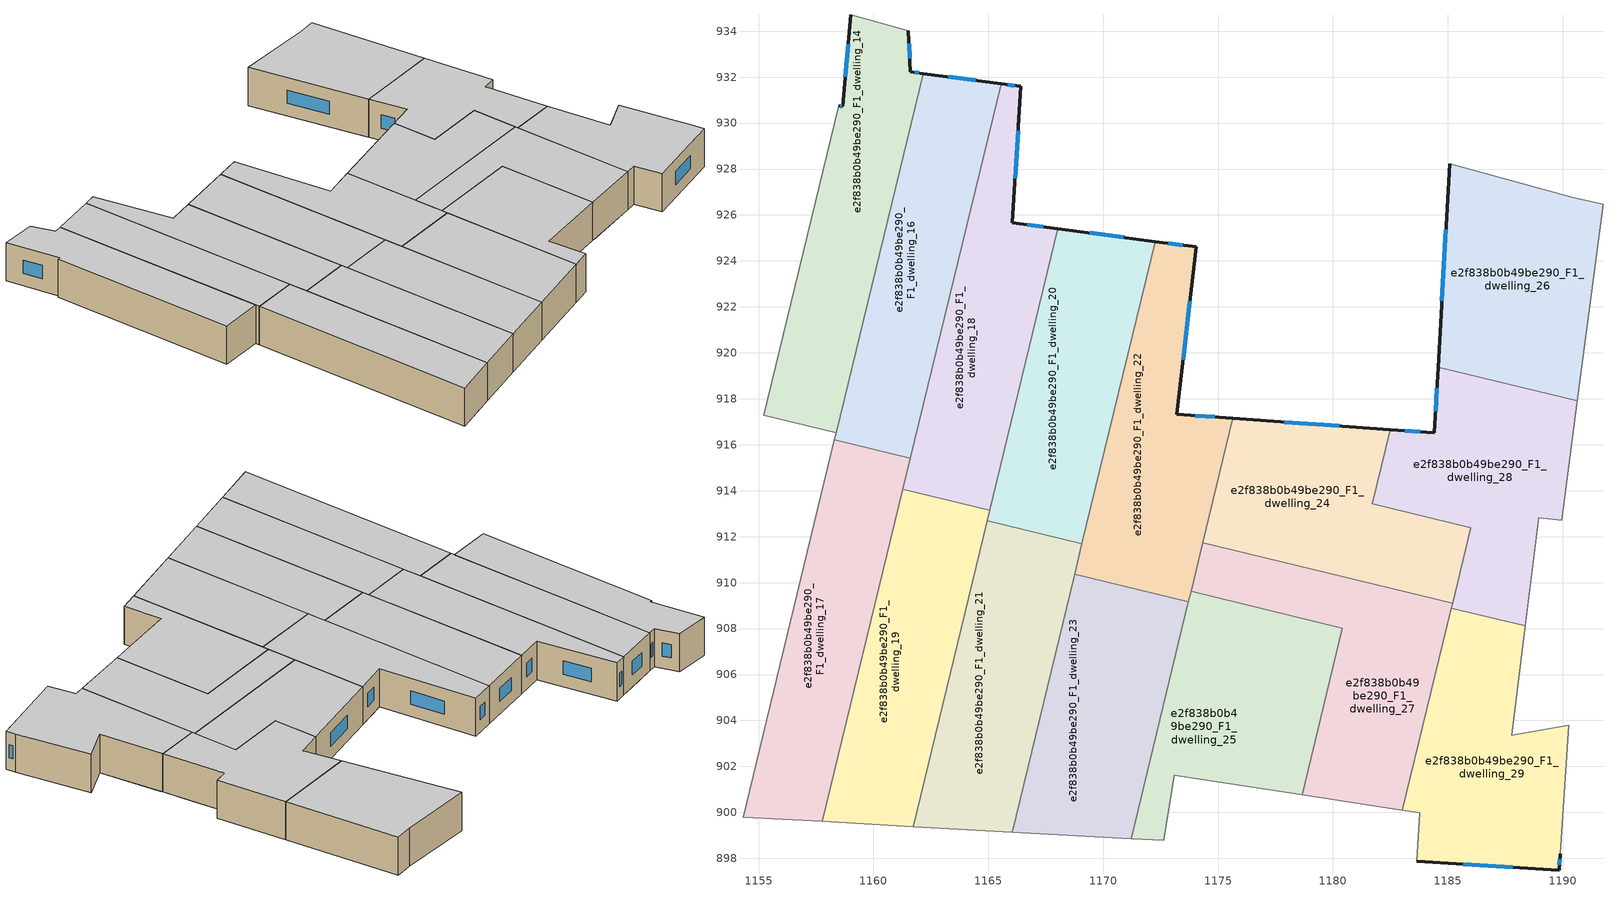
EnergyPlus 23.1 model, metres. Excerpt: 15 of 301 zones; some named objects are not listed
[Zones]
e2f838b0b49be290_F1_dwelling_14
 floor to e2f838b0b49be290_F0_dwelling_14 (EU_floor_Construction): 1161.52,934.03 1161.56,933.35 1157.53,916.72 1155.22,917.28 1158.48,930.75 1158.67,930.73 1159.01,934.72 z3
 floor to e2f838b0b49be290_F0_dwelling_16 (EU_floor_Construction): 1161.56,933.35 1161.61,932.23 1162.16,932.16 1158.37,916.52 1157.53,916.72 z3
 wall outside (EU_wall_Construction): 1162.16,932.16 1161.61,932.23 1161.52,934.03 / 1159.01,934.72 1158.67,930.73 1158.48,930.75 z3:6
 wall to e2f838b0b49be290_F1_dwelling_15 (EU_wall_Construction): 1155.22,917.28 1158.37,916.51 z3:6
 wall adiabatic (EU_wall_Construction): 1161.52,934.03 1159.01,934.72 z3:6
 wall to e2f838b0b49be290_F1_dwelling_12 (EU_wall_Construction): 1158.48,930.75 1155.22,917.28 z3:6
 wall to e2f838b0b49be290_F1_dwelling_16 (EU_wall_Construction): 1158.37,916.51 1162.16,932.16 z3:6
 window (EU_Window_Construction): 1161.58,932.81 1161.55,933.44 / 1161.98,932.18 1161.79,932.2 / 1158.61,930.73 1158.55,930.74 / 1158.9,933.42 1158.78,932.03 z3.98:5.02
 ceiling to e2f838b0b49be290_F2_dwelling_14 (EU_floor_Construction): 1158.37,916.51 1162.16,932.16 1161.61,932.23 1161.52,934.03 1159.01,934.72 1158.67,930.73 1158.48,930.75 1155.22,917.28 z6
e2f838b0b49be290_F1_dwelling_16
 floor to e2f838b0b49be290_F0_dwelling_16 (EU_floor_Construction): 1164.57,931.84 1160.65,915.65 1158.3,916.22 1162.16,932.16 z3
 floor to e2f838b0b49be290_F0_dwelling_18 (EU_floor_Construction): 1165.56,931.71 1161.61,915.42 1160.65,915.65 1164.57,931.84 z3
 wall outside (EU_wall_Construction): 1165.56,931.71 1162.16,932.16 z3:6
 wall to e2f838b0b49be290_F1_dwelling_17 (EU_wall_Construction): 1158.3,916.22 1161.61,915.42 z3:6
 wall to e2f838b0b49be290_F1_dwelling_18 (EU_wall_Construction): 1161.61,915.42 1165.56,931.71 z3:6
 wall to e2f838b0b49be290_F1_dwelling_15 (EU_wall_Construction): 1158.37,916.52 1158.3,916.22 z3:6
 window (EU_Window_Construction): 1164.45,931.86 1163.27,932.01 z3.98:5.02
 ceiling to e2f838b0b49be290_F2_dwelling_16 (EU_floor_Construction): 1161.61,915.42 1165.56,931.71 1162.16,932.16 1158.3,916.22 z6
e2f838b0b49be290_F1_dwelling_17
 floor to e2f838b0b49be290_F0_dwelling_17 (EU_floor_Construction): 1160.62,915.54 1156.77,899.66 1154.32,899.8 1158.27,916.11 z3
 floor to e2f838b0b49be290_F0_dwelling_19 (EU_floor_Construction): 1161.47,914.83 1157.78,899.61 1156.77,899.66 1160.5,915.06 z3
 floor to e2f838b0b49be290_F0_dwelling_16 (EU_floor_Construction): 1160.65,915.65 1160.62,915.54 1158.27,916.11 1158.3,916.22 z3
 floor to e2f838b0b49be290_F0_dwelling_18 (EU_floor_Construction): 1161.61,915.42 1161.47,914.83 1160.5,915.06 1160.65,915.65 z3
 wall adiabatic (EU_wall_Construction): 1154.32,899.8 1157.78,899.61 z3:6
 wall to e2f838b0b49be290_F1_dwelling_15 (EU_wall_Construction): 1158.3,916.22 1154.32,899.8 z3:6
 wall to e2f838b0b49be290_F1_dwelling_19 (EU_wall_Construction): 1157.78,899.61 1161.28,914.07 z3:6
 wall to e2f838b0b49be290_F1_dwelling_18 (EU_wall_Construction): 1161.28,914.07 1161.61,915.42 z3:6
 ceiling to e2f838b0b49be290_F2_dwelling_17 (EU_floor_Construction): 1157.78,899.61 1161.61,915.42 1158.3,916.22 1154.32,899.8 z6
e2f838b0b49be290_F1_dwelling_18
 floor to e2f838b0b49be290_F0_dwelling_18 (EU_floor_Construction): 1166.42,931.6 1166.05,925.66 1166.67,925.58 1163.93,914.23 1161.47,914.83 1165.56,931.71 z3
 floor to e2f838b0b49be290_F0_dwelling_20 (EU_floor_Construction): 1168.03,925.4 1165.06,913.15 1163.74,913.47 1166.67,925.58 z3
 floor to e2f838b0b49be290_F0_dwelling_19 (EU_floor_Construction): 1163.93,914.23 1163.74,913.47 1161.28,914.07 1161.47,914.83 z3
 wall outside (EU_wall_Construction): 1168.03,925.4 1166.05,925.66 1166.42,931.6 1165.56,931.71 z3:6
 wall to e2f838b0b49be290_F1_dwelling_19 (EU_wall_Construction): 1161.28,914.07 1165.06,913.15 z3:6
 wall to e2f838b0b49be290_F1_dwelling_20 (EU_wall_Construction): 1165.06,913.15 1168.03,925.4 z3:6
 window (EU_Window_Construction): 1166.14,931.63 1165.84,931.67 / 1166.17,927.59 1166.3,929.67 / 1167.39,925.48 1166.69,925.57 z3.98:5.02
 ceiling to e2f838b0b49be290_F2_dwelling_18 (EU_floor_Construction): 1165.06,913.15 1168.03,925.4 1166.05,925.66 1166.42,931.6 1165.56,931.71 1161.28,914.07 z6
e2f838b0b49be290_F1_dwelling_19
 floor to e2f838b0b49be290_F0_dwelling_19 (EU_floor_Construction): 1163.74,913.47 1160.35,899.46 1157.78,899.61 1161.28,914.07 z3
 floor to e2f838b0b49be290_F0_dwelling_21 (EU_floor_Construction): 1164.9,912.49 1161.73,899.39 1160.35,899.46 1163.58,912.81 z3
 floor to e2f838b0b49be290_F0_dwelling_20 (EU_floor_Construction): 1165.06,913.15 1164.9,912.49 1163.58,912.81 1163.74,913.47 z3
 wall adiabatic (EU_wall_Construction): 1157.78,899.61 1161.73,899.38 z3:6
 wall to e2f838b0b49be290_F1_dwelling_21 (EU_wall_Construction): 1161.73,899.38 1164.95,912.69 z3:6
 wall to e2f838b0b49be290_F1_dwelling_20 (EU_wall_Construction): 1164.95,912.69 1165.06,913.15 z3:6
 ceiling to e2f838b0b49be290_F2_dwelling_19 (EU_floor_Construction): 1161.73,899.38 1165.06,913.15 1161.28,914.07 1157.78,899.61 z6
e2f838b0b49be290_F1_dwelling_20
 floor to e2f838b0b49be290_F0_dwelling_20 (EU_floor_Construction): 1170.75,925.04 1167.61,912.05 1164.95,912.69 1168.03,925.4 z3
 floor to e2f838b0b49be290_F0_dwelling_22 (EU_floor_Construction): 1172.26,924.84 1169.07,911.69 1167.61,912.05 1170.75,925.04 z3
 wall outside (EU_wall_Construction): 1172.26,924.84 1168.03,925.4 z3:6
 wall to e2f838b0b49be290_F1_dwelling_21 (EU_wall_Construction): 1164.95,912.69 1169.07,911.69 z3:6
 wall to e2f838b0b49be290_F1_dwelling_22 (EU_wall_Construction): 1169.07,911.69 1172.26,924.84 z3:6
 window (EU_Window_Construction): 1170.88,925.02 1169.4,925.22 z3.98:5.02
 ceiling to e2f838b0b49be290_F2_dwelling_20 (EU_floor_Construction): 1169.07,911.69 1172.26,924.84 1168.03,925.4 1164.95,912.69 z6
e2f838b0b49be290_F1_dwelling_21
 floor to e2f838b0b49be290_F0_dwelling_21 (EU_floor_Construction): 1167.56,911.85 1164.5,899.23 1161.73,899.39 1164.9,912.49 z3
 floor to e2f838b0b49be290_F0_dwelling_23 (EU_floor_Construction): 1169.06,911.63 1166.04,899.15 1164.5,899.23 1167.59,911.98 z3
 floor to e2f838b0b49be290_F0_dwelling_22 (EU_floor_Construction): 1169.07,911.69 1169.06,911.63 1167.59,911.98 1167.61,912.05 z3
 floor to e2f838b0b49be290_F0_dwelling_20 (EU_floor_Construction): 1167.61,912.05 1167.56,911.85 1164.9,912.49 1164.95,912.69 z3
 wall adiabatic (EU_wall_Construction): 1161.73,899.38 1166.04,899.15 z3:6
 wall to e2f838b0b49be290_F1_dwelling_23 (EU_wall_Construction): 1166.04,899.15 1168.75,910.36 z3:6
 wall to e2f838b0b49be290_F1_dwelling_22 (EU_wall_Construction): 1168.75,910.36 1169.08,911.69 z3:6
 ceiling to e2f838b0b49be290_F2_dwelling_21 (EU_floor_Construction): 1166.04,899.15 1169.07,911.69 1164.95,912.69 1161.73,899.38 z6
e2f838b0b49be290_F1_dwelling_22
 floor to e2f838b0b49be290_F0_dwelling_22 (EU_floor_Construction): 1174.04,924.61 1173.2,917.33 1173.3,917.32 1171.76,910.97 1169.06,911.63 1172.26,924.84 z3
 floor to e2f838b0b49be290_F0_dwelling_24 (EU_floor_Construction): 1175.65,917.15 1174.4,912 1172.14,912.55 1173.3,917.32 z3
 floor to e2f838b0b49be290_F0_dwelling_23 (EU_floor_Construction): 1171.76,910.97 1171.45,909.7 1168.75,910.36 1169.06,911.63 z3
 floor to e2f838b0b49be290_F0_dwelling_26 (EU_floor_Construction): 1174.4,912 1173.71,909.16 1171.45,909.7 1172.14,912.55 z3
 wall outside (EU_wall_Construction): 1175.65,917.15 1173.2,917.33 1174.04,924.61 1172.26,924.84 z3:6
 wall to e2f838b0b49be290_F1_dwelling_23 (EU_wall_Construction): 1168.75,910.36 1173.71,909.16 z3:6
 wall to e2f838b0b49be290_F1_dwelling_24 (EU_wall_Construction): 1174.34,911.74 1175.65,917.15 z3:6
 wall to e2f838b0b49be290_F1_dwelling_27 (EU_wall_Construction): 1173.82,909.62 1174.33,911.74 z3:6
 wall to e2f838b0b49be290_F1_dwelling_25 (EU_wall_Construction): 1173.71,909.16 1173.82,909.62 z3:6
 window (EU_Window_Construction): 1173.46,924.68 1172.84,924.76 / 1173.47,919.7 1173.77,922.24 / 1174.85,917.21 1174,917.27 z3.98:5.02
 ceiling to e2f838b0b49be290_F2_dwelling_22 (EU_floor_Construction): 1173.71,909.16 1175.65,917.15 1173.2,917.33 1174.04,924.61 1172.26,924.84 1168.75,910.36 z6
e2f838b0b49be290_F1_dwelling_23
 floor to e2f838b0b49be290_F0_dwelling_23 (EU_floor_Construction): 1171.45,909.7 1168.86,898.99 1166.04,899.15 1168.75,910.36 z3
 floor to e2f838b0b49be290_F0_dwelling_25 (EU_floor_Construction): 1173.6,908.7 1171.22,898.86 1168.86,898.99 1171.34,909.24 z3
 floor to e2f838b0b49be290_F0_dwelling_26 (EU_floor_Construction): 1173.71,909.16 1173.6,908.7 1171.34,909.24 1171.45,909.7 z3
 wall adiabatic (EU_wall_Construction): 1166.04,899.15 1171.21,898.86 z3:6
 wall to e2f838b0b49be290_F1_dwelling_25 (EU_wall_Construction): 1171.21,898.86 1173.71,909.16 z3:6
 ceiling to e2f838b0b49be290_F2_dwelling_23 (EU_floor_Construction): 1171.21,898.86 1173.71,909.16 1168.75,910.36 1166.04,899.15 z6
e2f838b0b49be290_F1_dwelling_24
 floor to e2f838b0b49be290_F0_dwelling_24 (EU_floor_Construction): 1182.5,916.66 1181.72,913.43 1182.1,913.34 1181.37,910.31 1174.4,912 1175.65,917.15 z3
 floor adiabatic (EU_floor_Construction): 1185.68,911.08 1185.2,909.11 1181.3,910.05 1181.78,912.02 z3
 floor to e2f838b0b49be290_F0_dwelling_29 (EU_floor_Construction): 1186,912.39 1185.68,911.08 1181.78,912.02 1182.1,913.34 z3
 floor to e2f838b0b49be290_F0_dwelling_26 (EU_floor_Construction): 1181.37,910.31 1181.3,910.05 1174.34,911.74 1174.4,912 z3
 wall outside (EU_wall_Construction): 1182.5,916.66 1175.65,917.15 z3:6
 wall to e2f838b0b49be290_F1_dwelling_28 (EU_wall_Construction): 1185.2,909.11 1186,912.39 1181.72,913.43 1182.5,916.66 z3:6
 wall to e2f838b0b49be290_F1_dwelling_27 (EU_wall_Construction): 1174.33,911.74 1185.2,909.11 z3:6
 window (EU_Window_Construction): 1180.27,916.82 1177.88,916.99 z3.98:5.02
 ceiling to e2f838b0b49be290_F2_dwelling_24 (EU_floor_Construction): 1185.2,909.11 1186,912.39 1181.72,913.43 1182.5,916.66 1175.65,917.15 1174.33,911.74 z6
e2f838b0b49be290_F1_dwelling_25
 floor to e2f838b0b49be290_F0_dwelling_25 (EU_floor_Construction): 1177.36,907.79 1175.77,901.21 1173.1,901.62 1172.64,898.78 1171.22,898.86 1173.6,908.7 z3
 floor to e2f838b0b49be290_F0_dwelling_26 (EU_floor_Construction): 1180.41,908.02 1178.65,900.77 1175.77,901.21 1177.36,907.79 1173.6,908.7 1173.82,909.62 z3
 wall to e2f838b0b49be290_F1_dwelling_27 (EU_wall_Construction): 1178.65,900.77 1180.41,908.02 1173.82,909.62 z3:6
 wall adiabatic (EU_wall_Construction): 1171.21,898.86 1172.64,898.78 1173.1,901.62 1178.65,900.77 z3:6
 ceiling to e2f838b0b49be290_F2_dwelling_25 (EU_floor_Construction): 1178.65,900.77 1180.41,908.02 1173.82,909.62 1171.21,898.86 1172.64,898.78 1173.1,901.62 z6
e2f838b0b49be290_F1_dwelling_26
 floor to e2f838b0b49be290_F0_dwelling_27 (EU_floor_Construction): 1191.51,926.52 1191.75,926.47 1190.67,918.17 1184.59,919.64 1185.08,928.23 1190.48,926.75 z3
 floor to e2f838b0b49be290_F0_dwelling_29 (EU_floor_Construction): 1190.67,918.17 1190.63,917.92 1184.58,919.38 1184.59,919.64 z3
 wall outside (EU_wall_Construction): 1185.08,928.23 1184.57,919.38 z3:6
 wall adiabatic (EU_wall_Construction): 1190.64,917.92 1191.75,926.47 1190.48,926.75 1185.08,928.23 z3:6
 wall to e2f838b0b49be290_F1_dwelling_28 (EU_wall_Construction): 1184.57,919.38 1190.64,917.92 z3:6
 window (EU_Window_Construction): 1184.92,925.35 1184.74,922.26 z3.98:5.02
 ceiling to e2f838b0b49be290_F2_dwelling_26 (EU_floor_Construction): 1190.64,917.92 1191.75,926.47 1190.48,926.75 1185.08,928.23 1184.57,919.38 z6
e2f838b0b49be290_F1_dwelling_27
 floor to e2f838b0b49be290_F0_dwelling_26 (EU_floor_Construction): 1181.3,910.05 1179.04,900.71 1178.65,900.77 1180.41,908.02 1173.82,909.62 1174.33,911.74 z3
 floor adiabatic (EU_floor_Construction): 1185.2,909.11 1183.02,900.09 1179.04,900.71 1181.3,910.05 z3
 wall adiabatic (EU_wall_Construction): 1178.65,900.77 1183.02,900.09 z3:6
 wall to e2f838b0b49be290_F1_dwelling_29 (EU_wall_Construction): 1183.02,900.09 1185.15,908.89 z3:6
 wall to e2f838b0b49be290_F1_dwelling_28 (EU_wall_Construction): 1185.15,908.89 1185.2,909.11 z3:6
 ceiling to e2f838b0b49be290_F2_dwelling_27 (EU_floor_Construction): 1183.02,900.09 1185.2,909.11 1174.33,911.74 1173.82,909.62 1180.41,908.02 1178.65,900.77 z6
e2f838b0b49be290_F1_dwelling_28
 floor to e2f838b0b49be290_F0_dwelling_28 (EU_floor_Construction): 1188.65,910.36 1188.37,908.11 1185.15,908.89 1185.68,911.08 z3
 floor to e2f838b0b49be290_F0_dwelling_29 (EU_floor_Construction): 1190.63,917.92 1189.96,912.72 1188.95,912.83 1188.65,910.36 1185.68,911.08 1186,912.39 1182.1,913.34 1182.9,916.63 1184.41,916.52 1184.58,919.38 z3
 floor to e2f838b0b49be290_F0_dwelling_24 (EU_floor_Construction): 1182.9,916.63 1182.1,913.34 1181.72,913.43 1182.5,916.66 z3
 wall outside (EU_wall_Construction): 1184.57,919.38 1184.41,916.52 1182.5,916.66 z3:6
 wall adiabatic (EU_wall_Construction): 1188.37,908.11 1188.95,912.83 1189.96,912.72 1190.64,917.92 z3:6
 wall to e2f838b0b49be290_F1_dwelling_29 (EU_wall_Construction): 1185.15,908.89 1188.37,908.11 z3:6
 window (EU_Window_Construction): 1183.79,916.56 1183.12,916.61 / 1184.52,918.45 1184.46,917.45 z3.98:5.02
 ceiling to e2f838b0b49be290_F2_dwelling_28 (EU_floor_Construction): 1188.37,908.11 1188.95,912.83 1189.96,912.72 1190.64,917.92 1184.57,919.38 1184.41,916.52 1182.5,916.66 1181.72,913.43 1186,912.39 1185.15,908.89 z6
e2f838b0b49be290_F1_dwelling_29
 floor to e2f838b0b49be290_F0_dwelling_30 (EU_floor_Construction): 1188.35,907.92 1187.79,903.35 1190.26,903.8 1189.89,898.21 1189.84,897.48 1183.65,897.87 1183.77,899.98 1183.15,900.07 1185.23,908.67 z3
 floor to e2f838b0b49be290_F0_dwelling_28 (EU_floor_Construction): 1188.37,908.11 1188.35,907.92 1185.23,908.67 1183.15,900.07 1183.02,900.09 1185.15,908.89 z3
 wall outside (EU_wall_Construction): 1183.65,897.87 1189.84,897.48 1189.89,898.21 z3:6
 wall adiabatic (EU_wall_Construction): 1189.89,898.21 1190.26,903.8 1187.79,903.35 1188.37,908.11 / 1183.02,900.09 1183.77,899.98 1183.65,897.87 z3:6
 window (EU_Window_Construction): 1189.86,897.72 1189.87,897.97 / 1185.66,897.74 1187.83,897.6 z3.98:5.02
 ceiling to e2f838b0b49be290_F2_dwelling_29 (EU_floor_Construction): 1189.84,897.48 1189.89,898.21 1190.26,903.8 1187.79,903.35 1188.37,908.11 1185.15,908.89 1183.02,900.09 1183.77,899.98 1183.65,897.87 z6
[Building]
EU S2 Campaign: North Axis=0; Terrain=City; Solar Distribution=FullExterior
[Site:Location]
Bologna: Latitude=44.5; Longitude=11.25; Time Zone=1; Elevation=37
[SizingPeriod:WeatherFileDays]
AnnualSizingPeriod: Begin Month=1; Begin Day of Month=1; End Month=12; End Day of Month=31; Day of Week for Start Day=Monday; Use Weather File Daylight Saving Period=No; Use Weather File Rain and Snow Indicators=No
[MATERIAL]
EU_InternalMass_Material: Roughness=MediumRough; Thickness=0.1; Conductivity=1; Density=1800; Specific Heat=900; Thermal Absorptance=0.9; Solar Absorptance=0.7; Visible Absorptance=0.7
[MATERIAL:NOMASS] Roughness=MediumRough; Thermal Absorptance=0.9; Solar Absorptance=0.7; Visible Absorptance=0.7
Name | Thermal Resistance
EU_wall_NoMass | 0.905828
EU_floor_NoMass | 0.67114
[WINDOWMATERIAL:SIMPLEGLAZINGSYSTEM]
EU_Window_SimpleGlazing: UFactor=4.52486; Solar Heat Gain Coefficient=0.85; Visible Transmittance=0.85
[CONSTRUCTION]
EU_wall_Construction: EU_wall_NoMass
EU_floor_Construction: EU_floor_NoMass
EU_Window_Construction: EU_Window_SimpleGlazing
EU_InternalMass_Construction: EU_InternalMass_Material
[ZONE] Type=1; Multiplier=1; Ceiling Height=autocalculate; Floor Area=autocalculate; Part of Total Floor Area=Yes
Name | Volume
e2f838b0b49be290_F1_dwelling_14 | 170.202
e2f838b0b49be290_F1_dwelling_16 | 169.418
e2f838b0b49be290_F1_dwelling_17 | 169.406
e2f838b0b49be290_F1_dwelling_18 | 169.361
e2f838b0b49be290_F1_dwelling_19 | 169.372
e2f838b0b49be290_F1_dwelling_20 | 169.356
e2f838b0b49be290_F1_dwelling_21 | 169.353
e2f838b0b49be290_F1_dwelling_22 | 169.386
e2f838b0b49be290_F1_dwelling_23 | 169.389
e2f838b0b49be290_F1_dwelling_24 | 169.354
e2f838b0b49be290_F1_dwelling_25 | 169.174
e2f838b0b49be290_F1_dwelling_26 | 169.477
e2f838b0b49be290_F1_dwelling_27 | 169.378
e2f838b0b49be290_F1_dwelling_28 | 169.463
e2f838b0b49be290_F1_dwelling_29 | 169.367
[INTERNALMASS] Construction=EU_InternalMass_Construction
Name | Zone or ZoneList | Surface Area
e2f838b0b49be290_F1_dwelling_14_EU_InternalMass | e2f838b0b49be290_F1_dwelling_14 | 56.7323
e2f838b0b49be290_F1_dwelling_16_EU_InternalMass | e2f838b0b49be290_F1_dwelling_16 | 56.473
e2f838b0b49be290_F1_dwelling_17_EU_InternalMass | e2f838b0b49be290_F1_dwelling_17 | 56.4689
e2f838b0b49be290_F1_dwelling_18_EU_InternalMass | e2f838b0b49be290_F1_dwelling_18 | 56.4544
e2f838b0b49be290_F1_dwelling_19_EU_InternalMass | e2f838b0b49be290_F1_dwelling_19 | 56.4571
e2f838b0b49be290_F1_dwelling_20_EU_InternalMass | e2f838b0b49be290_F1_dwelling_20 | 56.4512
e2f838b0b49be290_F1_dwelling_21_EU_InternalMass | e2f838b0b49be290_F1_dwelling_21 | 56.4509
e2f838b0b49be290_F1_dwelling_22_EU_InternalMass | e2f838b0b49be290_F1_dwelling_22 | 56.4617
e2f838b0b49be290_F1_dwelling_23_EU_InternalMass | e2f838b0b49be290_F1_dwelling_23 | 56.464
e2f838b0b49be290_F1_dwelling_24_EU_InternalMass | e2f838b0b49be290_F1_dwelling_24 | 56.4503
e2f838b0b49be290_F1_dwelling_25_EU_InternalMass | e2f838b0b49be290_F1_dwelling_25 | 56.3913
e2f838b0b49be290_F1_dwelling_26_EU_InternalMass | e2f838b0b49be290_F1_dwelling_26 | 56.4942
e2f838b0b49be290_F1_dwelling_27_EU_InternalMass | e2f838b0b49be290_F1_dwelling_27 | 56.4581
e2f838b0b49be290_F1_dwelling_28_EU_InternalMass | e2f838b0b49be290_F1_dwelling_28 | 56.4877
e2f838b0b49be290_F1_dwelling_29_EU_InternalMass | e2f838b0b49be290_F1_dwelling_29 | 56.4551
[OTHEREQUIPMENT] Fuel Type=Electricity; Design Level Calculation Method=Watts/Area; Power per Zone Floor Area=1; Fraction Latent=0; Fraction Radiant=0; Fraction Lost=0; Carbon Dioxide Generation Rate=0; EndUse Subcategory=EU_Step8_InternalGains
Name | Zone or ZoneList or Space or SpaceList | Schedule
EU_Step8_InternalGain_e2f838b0b49be290_F1_dwelling_14_f000 | e2f838b0b49be290_F1_dwelling_14 | EU_Step8_GainSchedule_e2f838b0b49be290_F1_dwelling_14_f000
EU_Step8_InternalGain_e2f838b0b49be290_F1_dwelling_16_f000 | e2f838b0b49be290_F1_dwelling_16 | EU_Step8_GainSchedule_e2f838b0b49be290_F1_dwelling_16_f000
EU_Step8_InternalGain_e2f838b0b49be290_F1_dwelling_17_f000 | e2f838b0b49be290_F1_dwelling_17 | EU_Step8_GainSchedule_e2f838b0b49be290_F1_dwelling_17_f000
EU_Step8_InternalGain_e2f838b0b49be290_F1_dwelling_18_f000 | e2f838b0b49be290_F1_dwelling_18 | EU_Step8_GainSchedule_e2f838b0b49be290_F1_dwelling_18_f000
EU_Step8_InternalGain_e2f838b0b49be290_F1_dwelling_19_f000 | e2f838b0b49be290_F1_dwelling_19 | EU_Step8_GainSchedule_e2f838b0b49be290_F1_dwelling_19_f000
EU_Step8_InternalGain_e2f838b0b49be290_F1_dwelling_20_f000 | e2f838b0b49be290_F1_dwelling_20 | EU_Step8_GainSchedule_e2f838b0b49be290_F1_dwelling_20_f000
EU_Step8_InternalGain_e2f838b0b49be290_F1_dwelling_21_f000 | e2f838b0b49be290_F1_dwelling_21 | EU_Step8_GainSchedule_e2f838b0b49be290_F1_dwelling_21_f000
EU_Step8_InternalGain_e2f838b0b49be290_F1_dwelling_22_f000 | e2f838b0b49be290_F1_dwelling_22 | EU_Step8_GainSchedule_e2f838b0b49be290_F1_dwelling_22_f000
EU_Step8_InternalGain_e2f838b0b49be290_F1_dwelling_23_f000 | e2f838b0b49be290_F1_dwelling_23 | EU_Step8_GainSchedule_e2f838b0b49be290_F1_dwelling_23_f000
EU_Step8_InternalGain_e2f838b0b49be290_F1_dwelling_24_f000 | e2f838b0b49be290_F1_dwelling_24 | EU_Step8_GainSchedule_e2f838b0b49be290_F1_dwelling_24_f000
EU_Step8_InternalGain_e2f838b0b49be290_F1_dwelling_25_f000 | e2f838b0b49be290_F1_dwelling_25 | EU_Step8_GainSchedule_e2f838b0b49be290_F1_dwelling_25_f000
EU_Step8_InternalGain_e2f838b0b49be290_F1_dwelling_26_f000 | e2f838b0b49be290_F1_dwelling_26 | EU_Step8_GainSchedule_e2f838b0b49be290_F1_dwelling_26_f000
EU_Step8_InternalGain_e2f838b0b49be290_F1_dwelling_27_f000 | e2f838b0b49be290_F1_dwelling_27 | EU_Step8_GainSchedule_e2f838b0b49be290_F1_dwelling_27_f000
EU_Step8_InternalGain_e2f838b0b49be290_F1_dwelling_28_f000 | e2f838b0b49be290_F1_dwelling_28 | EU_Step8_GainSchedule_e2f838b0b49be290_F1_dwelling_28_f000
EU_Step8_InternalGain_e2f838b0b49be290_F1_dwelling_29_f000 | e2f838b0b49be290_F1_dwelling_29 | EU_Step8_GainSchedule_e2f838b0b49be290_F1_dwelling_29_f000
[ZONEVENTILATION:DESIGNFLOWRATE] Schedule=EU_AlwaysOn; Design Flow Rate Calculation Method=AirChanges/Hour; Air Changes per Hour=0.73129; Ventilation Type=Natural; Fan Pressure Rise=0; Fan Total Efficiency=1; Constant Term Coefficient=1; Temperature Term Coefficient=0; Velocity Term Coefficient=0; Velocity Squared Term Coefficient=0; Minimum Indoor Temperature=-100; Maximum Indoor Temperature=100; Delta Temperature=-100; Minimum Outdoor Temperature=-100; Maximum Outdoor Temperature=100; Maximum Wind Speed=40
Name | Zone or ZoneList or Space or SpaceList
EU_ConstantAir_e2f838b0b49be290_F1_dwelling_14 | e2f838b0b49be290_F1_dwelling_14
EU_ConstantAir_e2f838b0b49be290_F1_dwelling_16 | e2f838b0b49be290_F1_dwelling_16
EU_ConstantAir_e2f838b0b49be290_F1_dwelling_17 | e2f838b0b49be290_F1_dwelling_17
EU_ConstantAir_e2f838b0b49be290_F1_dwelling_18 | e2f838b0b49be290_F1_dwelling_18
EU_ConstantAir_e2f838b0b49be290_F1_dwelling_19 | e2f838b0b49be290_F1_dwelling_19
EU_ConstantAir_e2f838b0b49be290_F1_dwelling_20 | e2f838b0b49be290_F1_dwelling_20
EU_ConstantAir_e2f838b0b49be290_F1_dwelling_21 | e2f838b0b49be290_F1_dwelling_21
EU_ConstantAir_e2f838b0b49be290_F1_dwelling_22 | e2f838b0b49be290_F1_dwelling_22
EU_ConstantAir_e2f838b0b49be290_F1_dwelling_23 | e2f838b0b49be290_F1_dwelling_23
EU_ConstantAir_e2f838b0b49be290_F1_dwelling_24 | e2f838b0b49be290_F1_dwelling_24
EU_ConstantAir_e2f838b0b49be290_F1_dwelling_25 | e2f838b0b49be290_F1_dwelling_25
EU_ConstantAir_e2f838b0b49be290_F1_dwelling_26 | e2f838b0b49be290_F1_dwelling_26
EU_ConstantAir_e2f838b0b49be290_F1_dwelling_27 | e2f838b0b49be290_F1_dwelling_27
EU_ConstantAir_e2f838b0b49be290_F1_dwelling_28 | e2f838b0b49be290_F1_dwelling_28
EU_ConstantAir_e2f838b0b49be290_F1_dwelling_29 | e2f838b0b49be290_F1_dwelling_29
[HVACTEMPLATE:ZONE:IDEALLOADSAIRSYSTEM] System Availability Schedule=EU_AlwaysOn; Maximum Heating Supply Air Temperature=50; Minimum Cooling Supply Air Temperature=13; Maximum Heating Supply Air Humidity Ratio=0.0156; Minimum Cooling Supply Air Humidity Ratio=0.0077; Heating Limit=NoLimit; Cooling Limit=NoLimit; Heating Availability Schedule=EU_AlwaysOn; Cooling Availability Schedule=EU_CoolingOff; Dehumidification Control Type=ConstantSensibleHeatRatio; Cooling Sensible Heat Ratio=0.7; Dehumidification Setpoint=60; Humidification Control Type=None; Humidification Setpoint=30; Outdoor Air Method=None; Outdoor Air Flow Rate per Person=0.00944; Outdoor Air Flow Rate per Zone Floor Area=0; Outdoor Air Flow Rate per Zone=0; Demand Controlled Ventilation Type=None; Outdoor Air Economizer Type=NoEconomizer; Heat Recovery Type=None; Sensible Heat Recovery Effectiveness=0.7; Latent Heat Recovery Effectiveness=0.65
Name | Template Thermostat
e2f838b0b49be290_F1_dwelling_14 | EU_HeatOnly_e2f838b0b49be290_F1_dwelling_14
e2f838b0b49be290_F1_dwelling_16 | EU_HeatOnly_e2f838b0b49be290_F1_dwelling_16
e2f838b0b49be290_F1_dwelling_17 | EU_HeatOnly_e2f838b0b49be290_F1_dwelling_17
e2f838b0b49be290_F1_dwelling_18 | EU_HeatOnly_e2f838b0b49be290_F1_dwelling_18
e2f838b0b49be290_F1_dwelling_19 | EU_HeatOnly_e2f838b0b49be290_F1_dwelling_19
e2f838b0b49be290_F1_dwelling_20 | EU_HeatOnly_e2f838b0b49be290_F1_dwelling_20
e2f838b0b49be290_F1_dwelling_21 | EU_HeatOnly_e2f838b0b49be290_F1_dwelling_21
e2f838b0b49be290_F1_dwelling_22 | EU_HeatOnly_e2f838b0b49be290_F1_dwelling_22
e2f838b0b49be290_F1_dwelling_23 | EU_HeatOnly_e2f838b0b49be290_F1_dwelling_23
e2f838b0b49be290_F1_dwelling_24 | EU_HeatOnly_e2f838b0b49be290_F1_dwelling_24
e2f838b0b49be290_F1_dwelling_25 | EU_HeatOnly_e2f838b0b49be290_F1_dwelling_25
e2f838b0b49be290_F1_dwelling_26 | EU_HeatOnly_e2f838b0b49be290_F1_dwelling_26
e2f838b0b49be290_F1_dwelling_27 | EU_HeatOnly_e2f838b0b49be290_F1_dwelling_27
e2f838b0b49be290_F1_dwelling_28 | EU_HeatOnly_e2f838b0b49be290_F1_dwelling_28
e2f838b0b49be290_F1_dwelling_29 | EU_HeatOnly_e2f838b0b49be290_F1_dwelling_29
[SIZING:ZONE] Zone Cooling Design Supply Air Temperature Input Method=SupplyAirTemperature; Zone Cooling Design Supply Air Temperature=13; Zone Heating Design Supply Air Temperature Input Method=SupplyAirTemperature; Zone Heating Design Supply Air Temperature=50; Zone Cooling Design Supply Air Humidity Ratio=0.008; Zone Heating Design Supply Air Humidity Ratio=0.008; Cooling Design Air Flow Method=DesignDay; Cooling Design Air Flow Rate=0; Cooling Minimum Air Flow per Zone Floor Area=0.000762; Cooling Minimum Air Flow=0; Cooling Minimum Air Flow Fraction=0.2; Heating Design Air Flow Method=DesignDay; Heating Design Air Flow Rate=0; Heating Maximum Air Flow per Zone Floor Area=0.002032; Heating Maximum Air Flow=0.141576; Heating Maximum Air Flow Fraction=0.3; Account for Dedicated Outdoor Air System=No; Dedicated Outdoor Air System Control Strategy=NeutralSupplyAir; Dedicated Outdoor Air Low Setpoint Temperature for Design=autosize; Dedicated Outdoor Air High Setpoint Temperature for Design=autosize; Zone Load Sizing Method=Sensible Load Only No Latent Load; Zone Latent Cooling Design Supply Air Humidity Ratio Input Method=HumidityRatioDifference; Zone Cooling Design Supply Air Humidity Ratio Difference=0.005; Zone Latent Heating Design Supply Air Humidity Ratio Input Method=HumidityRatioDifference; Zone Humidification Design Supply Air Humidity Ratio Difference=0.005
e2f838b0b49be290_F1_dwelling_14; e2f838b0b49be290_F1_dwelling_16; e2f838b0b49be290_F1_dwelling_17; e2f838b0b49be290_F1_dwelling_18; e2f838b0b49be290_F1_dwelling_19; e2f838b0b49be290_F1_dwelling_20; e2f838b0b49be290_F1_dwelling_21; e2f838b0b49be290_F1_dwelling_22; e2f838b0b49be290_F1_dwelling_23; e2f838b0b49be290_F1_dwelling_24; e2f838b0b49be290_F1_dwelling_25; e2f838b0b49be290_F1_dwelling_26; e2f838b0b49be290_F1_dwelling_27; e2f838b0b49be290_F1_dwelling_28; e2f838b0b49be290_F1_dwelling_29
[SCHEDULE:CONSTANT]
Name | Hourly Value
EU_AlwaysOn | 1
EU_CoolingOff | 0
[SCHEDULE:FILE] Column Number=1; Rows to Skip at Top=0; Number of Hours of Data=8760; Column Separator=Comma; Interpolate to Timestep=No; Minutes per Item=60; Adjust Schedule for Daylight Savings=Yes
Name | File
EU_Step8_GainSchedule_e2f838b0b49be290_F1_dwelling_14_f000 | ../../schedules/e2f838b0b49be290/e2f838b0b49be290_F1_dwelling_14_f000_gain.csv
EU_Step8_GainSchedule_e2f838b0b49be290_F1_dwelling_16_f000 | ../../schedules/e2f838b0b49be290/e2f838b0b49be290_F1_dwelling_16_f000_gain.csv
EU_Step8_GainSchedule_e2f838b0b49be290_F1_dwelling_17_f000 | ../../schedules/e2f838b0b49be290/e2f838b0b49be290_F1_dwelling_17_f000_gain.csv
EU_Step8_GainSchedule_e2f838b0b49be290_F1_dwelling_18_f000 | ../../schedules/e2f838b0b49be290/e2f838b0b49be290_F1_dwelling_18_f000_gain.csv
EU_Step8_GainSchedule_e2f838b0b49be290_F1_dwelling_19_f000 | ../../schedules/e2f838b0b49be290/e2f838b0b49be290_F1_dwelling_19_f000_gain.csv
EU_Step8_GainSchedule_e2f838b0b49be290_F1_dwelling_20_f000 | ../../schedules/e2f838b0b49be290/e2f838b0b49be290_F1_dwelling_20_f000_gain.csv
EU_Step8_GainSchedule_e2f838b0b49be290_F1_dwelling_21_f000 | ../../schedules/e2f838b0b49be290/e2f838b0b49be290_F1_dwelling_21_f000_gain.csv
EU_Step8_GainSchedule_e2f838b0b49be290_F1_dwelling_22_f000 | ../../schedules/e2f838b0b49be290/e2f838b0b49be290_F1_dwelling_22_f000_gain.csv
EU_Step8_GainSchedule_e2f838b0b49be290_F1_dwelling_23_f000 | ../../schedules/e2f838b0b49be290/e2f838b0b49be290_F1_dwelling_23_f000_gain.csv
EU_Step8_GainSchedule_e2f838b0b49be290_F1_dwelling_24_f000 | ../../schedules/e2f838b0b49be290/e2f838b0b49be290_F1_dwelling_24_f000_gain.csv
EU_Step8_GainSchedule_e2f838b0b49be290_F1_dwelling_25_f000 | ../../schedules/e2f838b0b49be290/e2f838b0b49be290_F1_dwelling_25_f000_gain.csv
EU_Step8_GainSchedule_e2f838b0b49be290_F1_dwelling_26_f000 | ../../schedules/e2f838b0b49be290/e2f838b0b49be290_F1_dwelling_26_f000_gain.csv
EU_Step8_GainSchedule_e2f838b0b49be290_F1_dwelling_27_f000 | ../../schedules/e2f838b0b49be290/e2f838b0b49be290_F1_dwelling_27_f000_gain.csv
EU_Step8_GainSchedule_e2f838b0b49be290_F1_dwelling_28_f000 | ../../schedules/e2f838b0b49be290/e2f838b0b49be290_F1_dwelling_28_f000_gain.csv
EU_Step8_GainSchedule_e2f838b0b49be290_F1_dwelling_29_f000 | ../../schedules/e2f838b0b49be290/e2f838b0b49be290_F1_dwelling_29_f000_gain.csv
